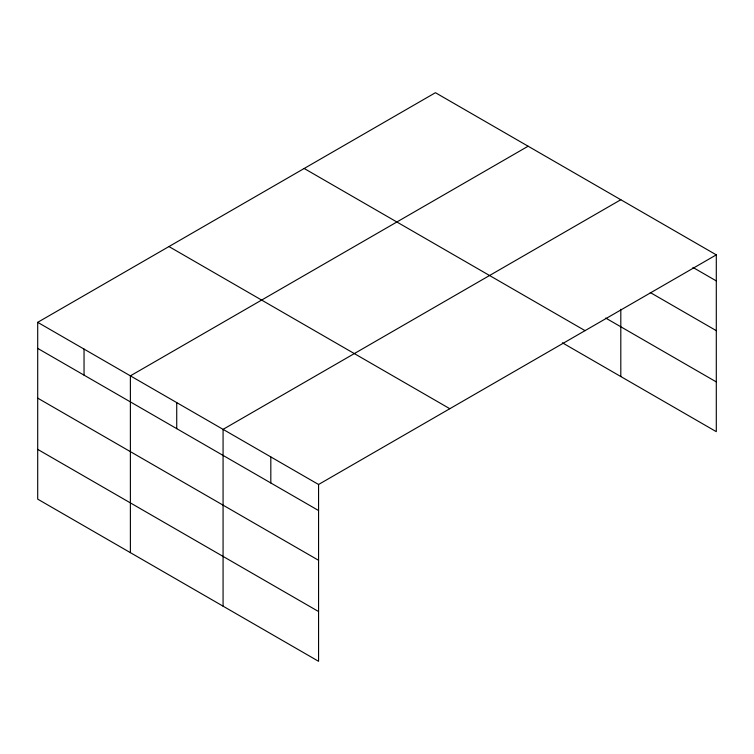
<?xml version="1.0" encoding="UTF-8"?>
<svg xmlns="http://www.w3.org/2000/svg" width="754" height="754" viewBox="0 0 754 754"><rect width="100%" height="100%" fill="white"/><g stroke="black" fill="none" stroke-linecap="round" stroke-linejoin="round"><path stroke-width="1.13" d="M716.3 254.861L435.435 92.704L37.7 322.335L37.7 499.139L318.565 661.296L318.565 484.492L716.3 254.861L716.3 431.665L562.371 342.797M528.12 146.219L130.385 375.85L130.385 552.644M620.806 199.735L223.071 429.365L223.071 606.159M692.935 267.425L716.3 280.912M650.268 292.533L716.3 330.657M605.698 318.056L716.3 381.91M304.182 168.481L585.047 330.638M168.953 246.558L449.818 408.715M37.7 322.335L318.565 484.492M37.7 348.386L318.565 510.543M37.7 398.131L318.565 560.288M37.7 449.384L318.565 611.541M620.806 309.31L620.806 376.529M270.818 456.924L270.818 482.975M176.728 402.608L176.728 428.649M84.043 349.093L84.043 375.143"/></g></svg>
